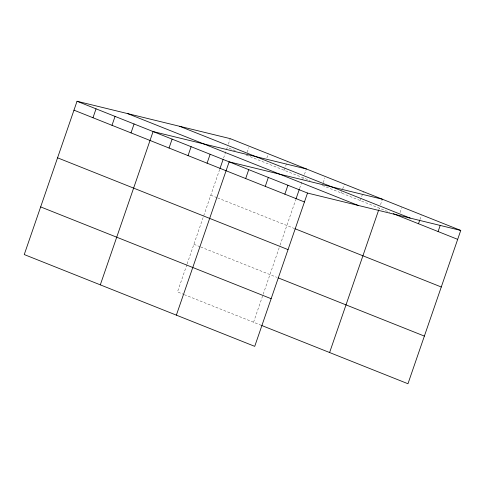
<?xml version="1.0" encoding="UTF-8"?>
<svg xmlns="http://www.w3.org/2000/svg" width="485" height="485" viewBox="0 0 485 485"><rect width="100%" height="100%" fill="white"/><g stroke="black" fill="none" stroke-linecap="round" stroke-linejoin="round"><path stroke-width="0.36" stroke-dasharray="2.42 1.82" d="M186.895 264.616L177.486 291.94L183.597 294.377M187.137 263.913L219.723 169.277M223.585 158.068L226.24 150.356M226.477 149.659L227.204 147.555L236.031 151.071M228.38 144.13L230.272 138.649M247.162 152.387L248.811 147.592M266.883 157.904L268.302 153.793M284.246 170.271L287.314 161.366M253.546 322.234L262.955 294.91M263.197 294.207L279.851 245.834M280.094 245.131L295.783 199.571M299.645 188.356L302.294 180.65M302.537 179.947L303.264 177.85M304.441 174.424L306.326 168.938M323.222 182.681L324.871 177.886M341.288 192.994L341.761 191.623M342.707 188.883L344.356 184.088M360.307 200.566L363.374 191.66M378.84 209.544L379.318 208.138M380.501 204.712L382.386 199.232M400.089 212.515L401.744 207.719M419.919 219.632L421.332 215.522M246.216 155.127L310.054 180.553M322.276 185.422L389.813 212.321M210.799 195.2L216.91 197.637M217.589 197.91L294.322 228.471M193.891 244.294L200.002 246.732M200.681 246.998L276.741 277.293M184.276 294.65L261.015 325.211"/><path stroke-width="0.73" d="M460.75 230.442L230.272 138.649L77.036 101.262L24.25 254.558L254.728 346.351L307.514 193.06L460.75 230.442L407.964 383.738L261.694 325.483M92.981 117.74L96.048 108.834M111.999 125.312L115.06 116.406M131.011 132.89L134.078 123.978M100.31 284.847L153.09 131.556L306.326 168.938M169.041 148.034L172.108 139.128M188.053 155.606L191.12 146.7M207.071 163.178L210.138 154.272M219.966 168.574L223.1 159.468M176.364 315.141L229.15 161.844L382.386 199.232M245.677 178.559L248.738 169.647M265.265 186.361L268.332 177.449M284.859 194.164L287.92 185.252M296.026 198.868L299.403 189.059M329.606 352.528L378.597 210.241M418.5 223.743L419.683 220.317M438.094 231.545L440.216 225.379M179.705 126.312L410.183 218.104M393.311 213.715L457.682 239.354M127.603 113.599L358.082 205.397M77.036 101.262L307.514 193.06M73.969 110.168L304.447 201.966M295.001 228.738L441.277 286.999M57.557 157.819L288.041 249.611M278.099 277.832L424.375 336.093M40.655 206.907L271.139 298.705"/></g></svg>
